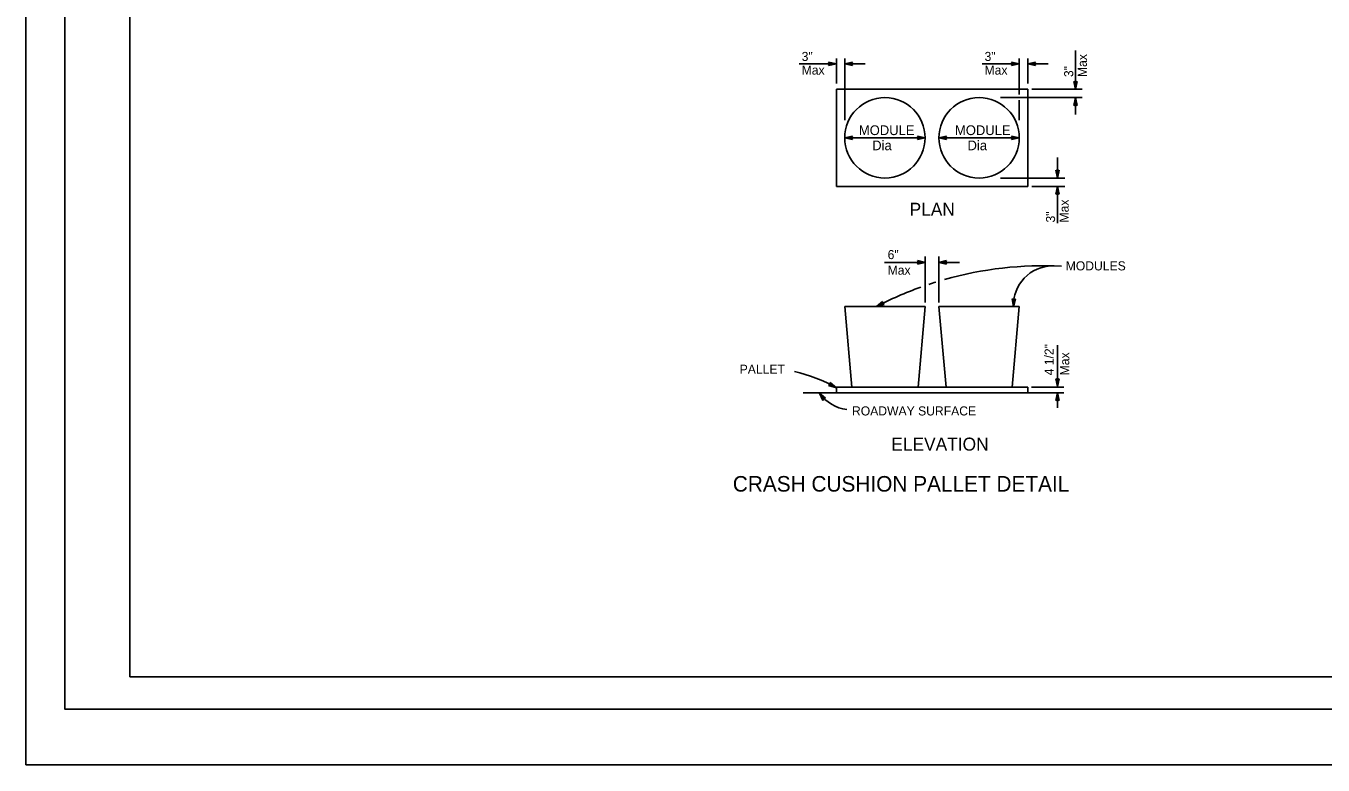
# Model space of a CAD drawing. Extents: x -894 to 866, y -472 to 714.
# Drawn here: x -894 to 106, y -472 to 97 of the extents above; entities that cross this region are included whole.
import ezdxf

# ---------------------------------------------------------------- set-up
doc = ezdxf.new("R2010")
doc.units = 0
for name, color, linetype in [('border_PLOTTING-ELEMENTS', 7, 'Continuous'), ('border_rw_22x34_Cut_Lines', 7, 'Continuous'), ('border_SHEET', 7, 'Continuous'), ('tcd_CRASH-CUSHION', 7, 'Continuous'), ('tcd_CRASH-CUSHION-anno', 7, 'Continuous')]:
    doc.layers.add(name, color=color, linetype=linetype)

msp = doc.modelspace()

# ---------------------------------------------------------------- linework, layer by layer
at = {"layer": 'border_PLOTTING-ELEMENTS'}
for points in [[(-894, -472.4), (866, -472.4), (866, 713.6), (-894, 713.6)], [(-864, 670.6), (836, 670.6), (836, -429.4), (-864, -429.4)]]:
    msp.add_lwpolyline(points, close=True, dxfattribs=at)
at = {"layer": 'border_rw_22x34_Cut_Lines'}
msp.add_lwpolyline([(-864, 670.6), (836, 670.6), (836, -429.4), (-864, -429.4)], close=True, dxfattribs=at)
at = {"layer": 'border_SHEET'}
for p, q in [((-814, -404.4), (-814, 645.6)), ((811, -404.4), (-814, -404.4))]:
    msp.add_line(p, q, dxfattribs=at)
at = {"layer": 'tcd_CRASH-CUSHION'}
for p, q in [((-269.1, -26.5), (-269.1, 48.5)), ((-269.1, 48.5), (-121.6, 48.5)), ((-121.6, -26.5), (-121.6, 48.5)), ((-269.1, -26.5), (-121.6, -26.5)), ((-257.1, -181.1), (-262.7, -119.1)), ((-262.7, -119.1), (-200.7, -119.1)), ((-206.2, -181.1), (-200.7, -119.1)), ((-184.6, -181.1), (-190.1, -119.1)), ((-190.1, -119.1), (-128.1, -119.1)), ((-133.6, -181.1), (-128.1, -119.1)), ((-294.7, -185.6), (-93.7, -185.6)), ((-269.1, -185.6), (-269.1, -181.1)), ((-269.1, -181.1), (-121.6, -181.1)), ((-121.6, -185.6), (-121.6, -181.1))]:
    msp.add_line(p, q, dxfattribs=at)
for centre in [(-231.7, 11), (-159.1, 11)]:
    msp.add_circle(centre, 31, dxfattribs=at)
at = {"layer": 'tcd_CRASH-CUSHION-anno'}
for p, q in [((-269.1, 52.8), (-269.1, 72.2)), ((-262.7, 24.6), (-262.7, 72.2)), ((-128.1, 44.3), (-128.1, 72.2)), ((-121.6, 52.8), (-121.6, 72.2)), ((-84.8, 48.5), (-84.8, 78.2)), ((-269.1, 68), (-297.8, 68)), ((-274.3, 68), (-275.1, 69.4)), ((-275.1, 69.4), (-275.1, 69.4)), ((-275.1, 69.4), (-269.1, 68)), ((-269.1, 68), (-275.1, 66.7)), ((-275.1, 66.7), (-274.3, 68)), ((-275.1, 66.7), (-275.1, 66.7)), ((-274.9, 69), (-270.5, 68)), ((-270.5, 68), (-274.9, 67.1)), ((-274.7, 68.6), (-271.9, 68)), ((-271.9, 68), (-274.7, 67.4)), ((-274.5, 68.3), (-273.3, 68)), ((-273.3, 68), (-274.5, 67.8)), ((-269.1, 68), (-269.1, 68)), ((-262.7, 68), (-256.7, 69.4)), ((-246.9, 68), (-262.7, 68)), ((-256.7, 66.7), (-262.7, 68)), ((-262.7, 68), (-262.7, 68)), ((-261.3, 68), (-256.9, 69)), ((-256.9, 67), (-261.3, 68)), ((-259.9, 68), (-257.1, 68.6)), ((-257.1, 67.4), (-259.9, 68)), ((-258.5, 68), (-257.3, 68.3)), ((-257.3, 67.7), (-258.5, 68)), ((-256.7, 69.4), (-257.5, 68)), ((-257.5, 68), (-256.7, 66.7)), ((-256.7, 69.4), (-256.7, 69.4)), ((-256.7, 66.7), (-256.7, 66.7)), ((-128.1, 68), (-156.8, 68)), ((-133.3, 68), (-134.1, 69.4)), ((-134.1, 69.4), (-134.1, 69.4)), ((-134.1, 69.4), (-128.1, 68)), ((-128.1, 68), (-134.1, 66.7)), ((-134.1, 66.7), (-133.3, 68)), ((-134.1, 66.7), (-134.1, 66.7)), ((-133.9, 69), (-129.5, 68)), ((-129.5, 68), (-133.9, 67.1)), ((-133.7, 68.6), (-130.9, 68)), ((-130.9, 68), (-133.7, 67.4)), ((-133.5, 68.3), (-132.3, 68)), ((-132.3, 68), (-133.5, 67.8)), ((-128.1, 68), (-128.1, 68)), ((-121.6, 68), (-115.6, 69.4)), ((-105.9, 68), (-121.6, 68)), ((-115.6, 66.7), (-121.6, 68)), ((-121.6, 68), (-121.6, 68)), ((-120.3, 68), (-115.9, 69)), ((-115.9, 67), (-120.3, 68)), ((-118.9, 68), (-116.1, 68.6)), ((-116.1, 67.4), (-118.9, 68)), ((-117.5, 68), (-116.3, 68.3)), ((-116.3, 67.7), (-117.5, 68)), ((-115.6, 69.4), (-116.4, 68)), ((-116.4, 68), (-115.6, 66.7)), ((-115.6, 69.4), (-115.6, 69.4)), ((-115.6, 66.7), (-115.6, 66.7)), ((-84.8, 48.5), (-86.1, 54.5)), ((-86.1, 54.5), (-86.1, 54.5)), ((-86.1, 54.5), (-84.8, 53.7)), ((-84.8, 49.9), (-85.8, 54.2)), ((-84.8, 51.2), (-85.4, 54.1)), ((-84.8, 52.6), (-85.1, 53.8)), ((-84.8, 53.7), (-83.4, 54.5)), ((-83.4, 54.5), (-84.8, 48.5)), ((-83.8, 54.3), (-84.8, 49.8)), ((-84.2, 54), (-84.8, 51.2)), ((-84.5, 53.8), (-84.8, 52.6)), ((-83.4, 54.5), (-83.4, 54.5)), ((-142.7, 42), (-79.5, 42)), ((-118.4, 48.5), (-79.5, 48.5)), ((-86.1, 36), (-84.8, 42)), ((-85.8, 36.2), (-84.8, 40.6)), ((-84.8, 48.5), (-84.8, 48.5)), ((-84.8, 29), (-84.8, 42)), ((-84.8, 42), (-84.8, 42)), ((-84.8, 42), (-83.5, 36)), ((-84.8, 40.6), (-83.8, 36.2)), ((-128.1, 24.6), (-128.1, 39.9)), ((-84.8, 36.8), (-86.1, 36)), ((-86.1, 36), (-86.1, 36)), ((-85.4, 36.4), (-84.8, 39.2)), ((-85.1, 36.6), (-84.8, 37.8)), ((-84.8, 39.2), (-84.2, 36.4)), ((-84.8, 37.8), (-84.5, 36.6)), ((-83.5, 36), (-84.8, 36.8)), ((-83.5, 36), (-83.5, 36)), ((-262.7, 11), (-256.7, 12.3)), ((-200.7, 11), (-262.7, 11)), ((-256.7, 9.6), (-262.7, 11)), ((-262.7, 11), (-262.7, 11)), ((-261.3, 11), (-256.9, 11.9)), ((-256.9, 10), (-261.3, 11)), ((-259.9, 11), (-257.1, 11.6)), ((-257.1, 10.3), (-259.9, 11)), ((-258.5, 11), (-257.3, 11.2)), ((-257.3, 10.7), (-258.5, 11)), ((-256.7, 12.3), (-257.5, 11)), ((-257.5, 11), (-256.7, 9.6)), ((-256.7, 12.3), (-256.7, 12.3)), ((-205.9, 11), (-206.7, 12.3)), ((-206.7, 12.3), (-206.7, 12.3)), ((-206.7, 12.3), (-200.7, 11)), ((-200.7, 11), (-206.7, 9.6)), ((-206.7, 9.6), (-205.9, 11)), ((-206.4, 11.9), (-202, 11)), ((-202, 11), (-206.4, 10)), ((-206.2, 11.6), (-203.4, 11)), ((-203.4, 11), (-206.2, 10.3)), ((-206, 11.2), (-204.8, 11)), ((-204.8, 11), (-206, 10.7)), ((-200.7, 11), (-200.7, 11)), ((-190.1, 11), (-184.1, 12.3)), ((-128.1, 11), (-190.1, 11)), ((-184.1, 9.6), (-190.1, 11)), ((-190.1, 11), (-190.1, 11)), ((-184.4, 10), (-188.8, 11)), ((-188.7, 11), (-184.4, 11.9)), ((-187.4, 11), (-184.5, 11.6)), ((-184.6, 10.3), (-187.4, 11)), ((-186, 11), (-184.8, 11.2)), ((-184.8, 10.7), (-186, 11)), ((-184.1, 12.3), (-184.9, 11)), ((-184.9, 11), (-184.1, 9.6)), ((-184.1, 12.3), (-184.1, 12.3)), ((-133.3, 11), (-134.1, 12.3)), ((-134.1, 12.3), (-134.1, 12.3)), ((-134.1, 12.3), (-128.1, 11)), ((-128.1, 11), (-134.1, 9.6)), ((-134.1, 9.6), (-133.3, 11)), ((-133.9, 11.9), (-129.5, 11)), ((-129.5, 11), (-133.9, 10)), ((-133.7, 11.6), (-130.9, 11)), ((-130.9, 11), (-133.7, 10.3)), ((-133.5, 11.2), (-132.3, 11)), ((-132.3, 11), (-133.5, 10.7)), ((-128.1, 11), (-128.1, 11)), ((-256.7, 9.6), (-256.7, 9.6)), ((-206.7, 9.6), (-206.7, 9.6)), ((-184.1, 9.6), (-184.1, 9.6)), ((-134.1, 9.6), (-134.1, 9.6)), ((-98.6, -20), (-98.6, -4.3)), ((-98.6, -20), (-100, -14)), ((-100, -14), (-100, -14)), ((-100, -14), (-98.6, -14.8)), ((-98.6, -18.7), (-99.6, -14.3)), ((-98.6, -17.3), (-99.3, -14.5)), ((-98.6, -15.9), (-98.9, -14.7)), ((-98.6, -14.8), (-97.3, -14)), ((-97.3, -14), (-98.6, -20)), ((-97.7, -14.3), (-98.6, -18.7)), ((-98, -14.5), (-98.6, -17.3)), ((-98.4, -14.7), (-98.6, -15.9)), ((-97.3, -14), (-97.3, -14)), ((-142.7, -20), (-92.9, -20)), ((-118.4, -26.5), (-92.9, -26.5)), ((-100, -32.5), (-98.6, -26.5)), ((-99.6, -32.3), (-98.6, -27.9)), ((-99.3, -32.1), (-98.6, -29.3)), ((-98.6, -20), (-98.6, -20)), ((-98.6, -54.8), (-98.6, -26.5)), ((-98.6, -26.5), (-98.6, -26.5)), ((-98.6, -26.5), (-97.3, -32.5)), ((-98.6, -27.9), (-97.7, -32.3)), ((-98.6, -29.3), (-98, -32.1)), ((-98.6, -31.7), (-100, -32.5)), ((-100, -32.5), (-100, -32.5)), ((-98.9, -31.9), (-98.6, -30.7)), ((-98.6, -30.7), (-98.4, -31.9)), ((-97.3, -32.5), (-98.6, -31.7)), ((-97.3, -32.5), (-97.3, -32.5)), ((-232, -85), (-200.7, -85)), ((-205.9, -85), (-206.7, -83.7)), ((-206.7, -83.7), (-206.7, -83.7)), ((-206.7, -83.7), (-200.7, -85)), ((-200.7, -85), (-206.7, -86.4)), ((-206.7, -86.4), (-205.9, -85)), ((-206.7, -86.4), (-206.7, -86.4)), ((-206.4, -84.1), (-202, -85)), ((-202, -85), (-206.4, -86)), ((-206.2, -84.4), (-203.4, -85)), ((-203.4, -85), (-206.2, -85.7)), ((-206, -84.8), (-204.8, -85)), ((-204.8, -85), (-206, -85.3)), ((-200.7, -115.9), (-200.7, -80.4)), ((-200.7, -85), (-200.7, -85)), ((-190.1, -115.9), (-190.1, -80.4)), ((-190.1, -85), (-184.1, -83.7)), ((-184.1, -86.4), (-190.1, -85)), ((-190.1, -85), (-190.1, -85)), ((-190.1, -85), (-174.2, -85)), ((-184.4, -86), (-188.8, -85)), ((-188.7, -85), (-184.4, -84.1)), ((-187.4, -85), (-184.5, -84.4)), ((-184.6, -85.7), (-187.4, -85)), ((-186, -85), (-184.8, -84.8)), ((-184.8, -85.3), (-186, -85)), ((-184.1, -83.7), (-184.9, -85)), ((-184.9, -85), (-184.1, -86.4)), ((-184.1, -83.7), (-184.1, -83.7)), ((-184.1, -86.4), (-184.1, -86.4)), ((-238.3, -119.1), (-233.6, -115.2)), ((-232.4, -117.6), (-238.3, -119.1)), ((-238.3, -119.1), (-238.3, -119.1)), ((-237.1, -118.5), (-233.6, -115.6)), ((-232.7, -117.4), (-237.1, -118.5)), ((-235.9, -117.9), (-233.6, -116)), ((-233.1, -117.2), (-235.9, -117.9)), ((-234.6, -117.3), (-233.7, -116.5)), ((-233.4, -116.9), (-234.6, -117.3)), ((-233.6, -115.2), (-233.7, -116.8)), ((-233.7, -116.8), (-232.4, -117.6)), ((-233.6, -115.2), (-233.6, -115.2)), ((-232.4, -117.6), (-232.4, -117.6)), ((-132.6, -119.1), (-133.6, -113.1)), ((-133.6, -113.1), (-133.6, -113.1)), ((-133.6, -113.1), (-132.3, -113.9)), ((-132.5, -117.7), (-133.3, -113.3)), ((-132.4, -116.4), (-132.9, -113.5)), ((-130.9, -113.2), (-132.6, -119.1)), ((-132.4, -115), (-132.6, -113.8)), ((-132.6, -119.1), (-132.6, -119.1)), ((-131.3, -113.4), (-132.5, -117.7)), ((-131.7, -113.6), (-132.4, -116.4)), ((-132, -113.8), (-132.4, -115)), ((-132.3, -113.9), (-130.9, -113.2)), ((-130.9, -113.2), (-130.9, -113.2)), ((-98.6, -180.8), (-98.6, -148.7)), ((-275.1, -179.9), (-273.7, -179.1)), ((-269.1, -181.6), (-275.1, -179.9)), ((-275.1, -179.9), (-275.1, -179.9)), ((-270.4, -180.9), (-274.7, -179.7)), ((-271.6, -180.2), (-274.4, -179.5)), ((-272.8, -179.6), (-274, -179.2)), ((-273.7, -179.1), (-273.8, -177.5)), ((-273.8, -177.5), (-273.8, -177.5)), ((-273.8, -177.5), (-269.1, -181.6)), ((-273.8, -177.9), (-270.4, -180.9)), ((-273.7, -178.4), (-271.6, -180.2)), ((-273.7, -178.8), (-272.8, -179.6)), ((-98.6, -180.8), (-100, -174.8)), ((-100, -174.8), (-100, -174.8)), ((-100, -174.8), (-98.6, -175.6)), ((-98.6, -179.4), (-99.6, -175.1)), ((-98.6, -178.1), (-99.3, -175.2)), ((-98.6, -176.7), (-98.9, -175.5)), ((-98.6, -175.6), (-97.3, -174.8)), ((-97.3, -174.8), (-98.6, -180.8)), ((-97.7, -175.1), (-98.6, -179.5)), ((-98, -175.3), (-98.6, -178.1)), ((-98.4, -175.5), (-98.6, -176.7)), ((-97.3, -174.8), (-97.3, -174.8)), ((-279.5, -191.4), (-282.1, -185.8)), ((-282.1, -185.8), (-282.1, -185.8)), ((-282.1, -185.8), (-277.4, -189.7)), ((-279.3, -191), (-281.3, -186.9)), ((-281.3, -186.9), (-277.8, -189.8)), ((-279.2, -190.6), (-280.4, -188)), ((-280.4, -188), (-278.2, -189.9)), ((-279, -190.2), (-279.6, -189.1)), ((-279.6, -189.1), (-278.6, -189.9)), ((-278.9, -189.9), (-279.5, -191.4)), ((-277.4, -189.7), (-278.9, -189.9)), ((-277.4, -189.7), (-277.4, -189.7)), ((-269.1, -181.6), (-269.1, -181.6)), ((-118.7, -181.1), (-93.7, -181.1)), ((-100, -191.6), (-98.6, -185.6)), ((-99.6, -191.4), (-98.6, -187)), ((-99.3, -191.2), (-98.6, -188.4)), ((-98.9, -191), (-98.6, -189.8)), ((-98.6, -180.8), (-98.6, -180.8)), ((-98.6, -197), (-98.6, -185.6)), ((-98.6, -185.6), (-98.6, -185.6)), ((-98.6, -185.6), (-97.3, -191.6)), ((-98.6, -187), (-97.7, -191.4)), ((-98.6, -188.4), (-98, -191.2)), ((-98.6, -189.8), (-98.4, -191)), ((-279.5, -191.4), (-279.5, -191.4)), ((-98.6, -190.8), (-100, -191.6)), ((-100, -191.6), (-100, -191.6)), ((-97.3, -191.6), (-98.6, -190.8)), ((-97.3, -191.6), (-97.3, -191.6))]:
    msp.add_line(p, q, dxfattribs=at)
for centre, radius, start, end in [((-109.2, -368.1), 280.5, 87.2046, 105.8341), ((-102.2, -118.1), 30.4, 90.9072, 181.9515), ((-109.2, -368.1), 280.5, 109.7819, 117.4156), ((-109.2, -368.1), 280.5, 107.2464, 108.4132), ((-332.4, -298.9), 133.4, 61.6666, 76.6003), ((-257.3, -168.3), 30.4, 215.2258, 262.8466)]:
    msp.add_arc(centre, radius, start, end, dxfattribs=at)

# ---------------------------------------------------------------- texts
for s, height, p in [('3"', 7, (-295.9, 70.2)), ('3"', 7, (-154.9, 70.2)), ('Max', 7, (-295.9, 59.7)), ('Max', 7, (-154.9, 59.7)), ('MODULE', 7.5, (-251.8, 13.1)), ('MODULE', 7.5, (-177.7, 13.1)), ('Dia', 7.5, (-241.5, 1.4)), ('Dia', 7.5, (-168, 1.4)), ('PLAN', 10, (-212.7, -49.1)), ('6"', 7, (-229.6, -82.5)), ('Max', 7, (-229.6, -94.5)), ('MODULES', 7, (-92.3, -91.2)), ('PALLET', 7, (-343.7, -170.9)), ('ROADWAY SURFACE', 7, (-257.1, -203)), ('ELEVATION', 10, (-226.8, -230.1)), ('CRASH CUSHION PALLET DETAIL', 12, (-349, -261.7))]:
    msp.add_text(s, height=height, dxfattribs=at).set_placement(p)
for s, p in [('Max', (-76, 57.8)), ('3"', (-86.5, 57.8)), ('Max', (-90, -54.3)), ('3"', (-100.5, -54.3)), ('4 1/2"', (-101.6, -172.1)), ('Max', (-89.6, -172.1))]:
    msp.add_text(s, height=7, rotation=90, dxfattribs=at).set_placement(p)

doc.saveas('drawing.dxf')
